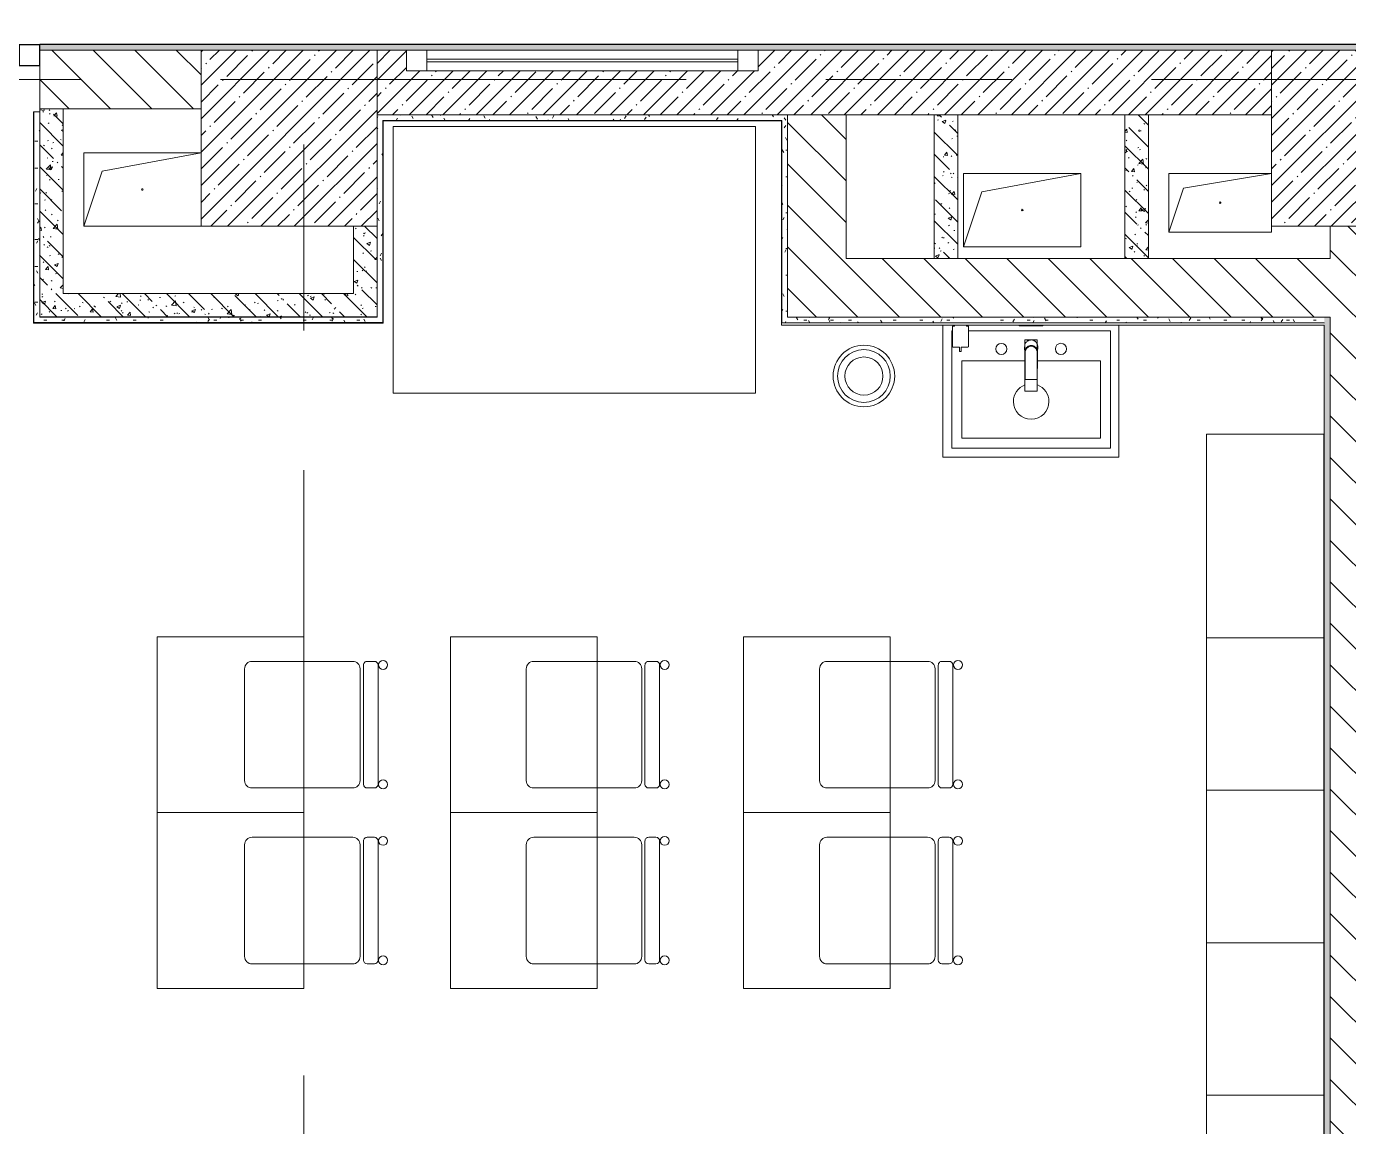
# Model space of a CAD drawing. Header units: millimetres. Extents: x -4185 to 186529, y -8553 to 29097.
# Drawn here: x 24965 to 29472, y 4229 to 7981 of the extents above; entities that cross this region are included whole.
import ezdxf

# ---------------------------------------------------------------- set-up
doc = ezdxf.new("R2010")
doc.units = ezdxf.units.MM
doc.linetypes.add('Осевая', pattern=[3175, 635, -476.25, 1587.5, -476.25])
for name, color, linetype, lineweight in [('0-1', 7, 'Continuous', 9), ('A-GENM', 7, 'Continuous', 9), ('A-GLAZ', 7, 'Continuous', 9), ('A-GLAZ-1', 7, 'Continuous', 13), ('A-GLAZ-CWMG', 7, 'Continuous', 9), ('A-GLAZ-CWMG-1', 7, 'Continuous', 25), ('A-WALL', 7, 'Continuous', 9), ('I-WALL', 7, 'Continuous', 9), ('P-SANR-FIXT', 7, 'Continuous', 9), ('S-COLS', 7, 'Continuous', 9), ('Оси-2', 7, 'Осевая', 9)]:
    doc.layers.add(name, color=color, linetype=linetype, lineweight=lineweight)
for name, color, linetype, lineweight, true_color in [('A-WALL-1', 7, 'Continuous', 9, 0x3c3c3c), ('A-WALL-FNSH-1', 7, 'Continuous', 9, 0x3c3c3c), ('I-FURN-1', 7, 'Continuous', 9, 0xf0f0f0)]:
    doc.layers.add(name, color=color, linetype=linetype, lineweight=lineweight, true_color=true_color)
pattern_1 = [(135, (0, 0), (-70.71068, -70.71068), [])]
pattern_2 = [(135, (0, 0), (-75.43415, -75.43415), [106.68, -17.78, 3.556, -17.78]), (135, (0, 75.39), (-75.43415, -75.43415), []), (50, (0, 0), (127.5292, -11.15758), [13.335, -146.685]), (355, (0, 0), (-24.66966, 133.74), [10.668, -117.348]), (100.451, (10.63, -0.93), (102.85973, 122.5818), [11.333, -124.663]), (46.184, (0, 35.56), (189.75516, -29.4304), [20.002, -220.027]), (96.636, (15.81, 33.1), (166.1822, 173.1996), [17, -186.995]), (351.184, (0, 35.56), (166.1839, 173.1976), [16.002, -176.022]), (21, (17.78, 26.67), (106.13027, -71.58603), [13.335, -146.685]), (326, (17.78, 26.67), (43.2619, 128.93175), [10.668, -117.348]), (71.451, (26.62, 20.7), (149.392, 57.34505), [11.333, -124.663]), (37.5, (0, 0), (2.16223, 59.18836), [3.353, -112.573, 3.353, -115.773, -117.792]), (37.5, (0, 0), (2.16223, 59.18836), [-235.052, 3.353, -114.44]), (7.5, (0, 0), (46.77386, 70.12615), [3.353, -64.567, 3.353, -109.906, -44.894]), (7.5, (0, 0), (46.77386, 70.12615), [-181.178, 3.353, -41.542]), (327.5, (-39.65, 0), (94.91367, -4.01009), [3.353, -41.097, 3.353, -135.331, -184.023]), (327.5, (-39.65, 0), (94.91367, -4.01009), [-183.134, 3.353, -180.67]), (317.5, (-57.43, 0), (103.69057, 17.79882), [3.353, -54.432, 3.353, -88.748, -130.683]), (317.5, (-57.43, 0), (103.69057, 17.79882), [-149.885, 3.353, -127.33])]
pattern_3 = [(0, (0, 0), (121.92, 30.48), [10.058, -81.382, 10.058, -81.382, -487.68]), (0, (0, 0), (121.92, 30.48), [-182.88, 10.058, -172.822, 10.058, -81.382, -213.36]), (0, (0, 0), (121.92, 30.48), [-457.2, 10.058, -50.902, 10.058, -142.342]), (120, (45.72, 15.24), (-87.356454, 90.345817), [10.058, -81.382, 10.058, -81.382, -487.68]), (120, (45.72, 15.24), (-87.356454, 90.345817), [-182.88, 10.058, -172.822, 10.058, -81.382, -213.36]), (120, (45.72, 15.24), (-87.356454, 90.345817), [-457.2, 10.058, -50.902, 10.058, -142.342]), (240, (60.96, 76.2), (-34.563546, -120.825817), [10.058, -81.382, 10.058, -81.382, -487.68]), (240, (60.96, 76.2), (-34.563546, -120.825817), [-182.88, 10.058, -172.822, 10.058, -81.382, -213.36]), (240, (60.96, 76.2), (-34.563546, -120.825817), [-457.2, 10.058, -50.902, 10.058, -142.342])]

# ---------------------------------------------------------------- blocks, each defined once
blk = doc.blocks.new('BSC_Колонна _Прямоугольная - 600х600-23286269-План размещения напольных электротехнических лючков и розеток 1 этажа в осях 1-12')
at = {"layer": 'S-COLS'}
h = blk.add_hatch(dxfattribs=at)
h.set_pattern_fill('FP_2', color=256, style=0, pattern_type=2)
h.set_pattern_definition([(45, (-29509.74, -7600), (-57.02463, 57.02463), []), (45, (-29452.72, -7600), (-57.02463, 57.02463), [100.806, -20.161, 3.353, -16.808])])
h.paths.add_polyline_path([(100, -300), (300, -300), (300, 300), (-300, 300), (-300, -300), (-23.5, -300)])
for p, q in [((300, 300), (-300, 300)), ((-300, 300), (-300, -300)), ((300, -300), (300, 300)), ((-300, -300), (300, -300))]:
    blk.add_line(p, q, dxfattribs=at)
blk = doc.blocks.new('BSC_Колонна _Прямоугольная - 600х600-V5-План размещения напольных электротехнических лючков и розеток 1 этажа в осях 1-12')
at = {"layer": 'S-COLS'}
h = blk.add_hatch(dxfattribs=at)
h.set_pattern_fill('FP_10', color=256, style=0, pattern_type=2)
h.set_pattern_definition([(45, (-25860, -7600), (-57.02463, 57.02463), []), (45, (-25802.975, -7600), (-57.02463, 57.02463), [100.806, -20.161, 3.353, -16.808])])
h.paths.add_polyline_path([(300, -300), (300, 300), (-300, 300), (-300, -300)])
for p, q in [((300, 300), (-300, 300)), ((-300, 300), (-300, -300)), ((300, -300), (300, 300)), ((-300, -300), (300, -300))]:
    blk.add_line(p, q, dxfattribs=at)
blk = doc.blocks.new('GM_Отверстие прямоугольное _в плите_ - Отверстие-21981599-План размещения напольных электротехнических лючков и розеток 1 этажа в осях 1-12')
at = {"layer": 'A-GENM'}
for p, q in [((-175, -100), (-175, 100)), ((-175, 100), (175, 100)), ((175, 100), (-175, 100)), ((-175, 100), (-175, -100)), ((-125, 50), (175, 100)), ((-175, -100), (-125, 50)), ((175, -80), (175, -100)), ((175, -100), (175, -80)), ((175, -100), (-175, -100)), ((-175, -100), (175, -100))]:
    blk.add_line(p, q, dxfattribs=at)
for start, end in [(360, 180), (180, 360)]:
    blk.add_arc((0, 0), 2.5, start, end, dxfattribs=at)
blk = doc.blocks.new('GM_Отверстие прямоугольное _в плите_ - Отверстие-V77-План размещения напольных электротехнических лючков и розеток 1 этажа в осях 1-12')
at = {"layer": 'A-GENM'}
for p, q in [((-200, -125), (-200, 125)), ((-200, 125), (200, 125)), ((200, 125), (-200, 125)), ((-200, 125), (-200, -125)), ((-137.5, 62.5), (200, 125)), ((200, 125), (200, -125)), ((200, -125), (200, 125)), ((-200, -125), (-137.5, 62.5)), ((200, -125), (-200, -125)), ((-200, -125), (200, -125))]:
    blk.add_line(p, q, dxfattribs=at)
for start, end in [(360, 180), (180, 360)]:
    blk.add_arc((0, 0), 2.5, start, end, dxfattribs=at)
blk = doc.blocks.new('GM_Отверстие прямоугольное _в плите_ - Отверстие-V79-План размещения напольных электротехнических лючков и розеток 1 этажа в осях 1-12')
at = {"layer": 'A-GENM'}
for p, q in [((-200, -125), (-200, 125)), ((-200, 125), (200, 125)), ((200, 125), (-200, 125)), ((-200, 125), (-200, -125)), ((-137.5, 62.5), (200, 125)), ((-200, -125), (-137.5, 62.5)), ((200, -125), (-200, -125)), ((-200, -125), (200, -125))]:
    blk.add_line(p, q, dxfattribs=at)
for start, end in [(360, 180), (180, 360)]:
    blk.add_arc((0, 0), 2.5, start, end, dxfattribs=at)
blk = doc.blocks.new('Прямоугольный импост - 50 x 70 мм-31700031-План размещения напольных электротехнических лючков и розеток 1 этажа в осях 1-12')
at = {"layer": 'A-GLAZ-CWMG-1'}
for p, q in [((-70, 35), (0, 35)), ((-70, -35), (-70, 35)), ((0, 35), (0, -35)), ((0, -35), (-70, -35))]:
    blk.add_line(p, q, dxfattribs=at)
blk = doc.blocks.new('Стол базовый прямоугольный - 1_7а-25476368-План размещения напольных электротехнических лючков и розеток 1 этажа в осях 1-12')
at = {"layer": 'I-FURN-1'}
for p, q in [((250, 300), (-250, 300)), ((-250, 300), (-250, -300)), ((250, -300), (250, 300)), ((-250, -300), (250, -300))]:
    blk.add_line(p, q, dxfattribs=at)
blk = doc.blocks.new('Стул Breuer - 1_9а-V98-План размещения напольных электротехнических лючков и розеток 1 этажа в осях 1-12')
at = {"layer": 'I-FURN-1'}
for p, q in [((190.5, 241.3), (-190.5, 241.3)), ((-215.9, 215.9), (-215.9, 40)), ((215.9, 40), (215.9, 215.9)), ((-215.9, 40), (-215.9, -127)), ((215.9, -127), (215.9, 40)), ((-215.9, -176.2), (-215.9, -200.8)), ((203.2, -163.5), (-203.2, -163.5)), ((-190.5, -152.4), (190.5, -152.4)), ((215.9, -200.8), (215.9, -176.2)), ((-203.2, -213.5), (203.2, -213.5))]:
    blk.add_line(p, q, dxfattribs=at)
for centre, radius, start, end in [((-190.5, 215.9), 25.4, 90, 180), ((190.5, 215.9), 25.4, 0, 90), ((-190.5, -127), 25.4, 180, 270), ((190.5, -127), 25.4, 270, 360), ((-203.2, -176.2), 12.7, 90, 180), ((203.2, -176.2), 12.7, 360, 90), ((-203.5, -230.6), 15.1, 360, 180), ((-203.2, -200.8), 12.7, 180, 270), ((203.7, -230.6), 15.1, 360, 180), ((203.2, -200.8), 12.7, 270, 360), ((-203.5, -230.6), 15.1, 180, 360), ((203.7, -230.6), 15.1, 180, 360)]:
    blk.add_arc(centre, radius, start, end, dxfattribs=at)
blk = doc.blocks.new('Стул Breuer - 1_9а-25403171-План размещения напольных электротехнических лючков и розеток 1 этажа в осях 1-12')
at = {"layer": 'I-FURN-1'}
for p, q in [((190.5, 241.3), (-190.5, 241.3)), ((-215.9, 215.9), (-215.9, 0)), ((215.9, 0), (215.9, 215.9)), ((-215.9, 0), (-215.9, -127)), ((215.9, -127), (215.9, 0)), ((-215.9, -176.2), (-215.9, -200.8)), ((203.2, -163.5), (-203.2, -163.5)), ((-190.5, -152.4), (190.5, -152.4)), ((215.9, -200.8), (215.9, -176.2)), ((-203.2, -213.5), (203.2, -213.5))]:
    blk.add_line(p, q, dxfattribs=at)
for centre, radius, start, end in [((-190.5, 215.9), 25.4, 90, 180), ((190.5, 215.9), 25.4, 0, 90), ((-190.5, -127), 25.4, 180, 270), ((190.5, -127), 25.4, 270, 360), ((-203.2, -176.2), 12.7, 90, 180), ((203.2, -176.2), 12.7, 360, 90), ((-203.5, -230.6), 15.1, 360, 180), ((-203.2, -200.8), 12.7, 180, 270), ((203.7, -230.6), 15.1, 360, 180), ((203.2, -200.8), 12.7, 270, 360), ((-203.5, -230.6), 15.1, 180, 360), ((203.7, -230.6), 15.1, 180, 360)]:
    blk.add_arc(centre, radius, start, end, dxfattribs=at)
blk = doc.blocks.new('Стол базовый прямоугольный - 1_290-25520344-План размещения напольных электротехнических лючков и розеток 1 этажа в осях 1-12')
at = {"layer": 'I-FURN-1'}
for p, q in [((617.5, 455), (-617.5, 455)), ((-617.5, 455), (-617.5, -455)), ((617.5, -455), (617.5, 455)), ((-617.5, -455), (617.5, -455))]:
    blk.add_line(p, q, dxfattribs=at)
blk = doc.blocks.new('Мойка кухонная - Раковина Roca Victoria-N Unik 600х460 мм-V122-План размещения напольных электротехнических лючков и розеток 1 этажа в осях 1-12')
at = {"layer": 'P-SANR-FIXT'}
for p, q in [((-268.5, 0), (-270, 0)), ((-270, 0), (-270, -400)), ((270, 0), (-213.5, 0)), ((270, -400), (270, 0)), ((-21, -102.3), (-236.6, -102.3)), ((-236.6, -102.3), (-236.6, -366.4)), ((236.1, -102.3), (21, -102.3)), ((236.1, -366.4), (236.1, -102.3)), ((-270, -400), (270, -400)), ((-236.6, -366.4), (236.1, -366.4))]:
    blk.add_line(p, q, dxfattribs=at)
for centre, radius, start, end in [((-101.6, -61.9), 19, 90, 180), ((-101.6, -61.9), 19, 360, 90), ((101.6, -61.9), 19.1, 360, 180), ((-101.6, -61.9), 19, 180, 270), ((-101.6, -61.9), 19.1, 270, 360), ((101.6, -61.9), 19.1, 180, 360), ((0, -241.3), 60.5, 110.4701, 180), ((0, -241.3), 60.5, 360, 69.5199), ((0, -241.3), 60.5, 180, 360)]:
    blk.add_arc(centre, radius, start, end, dxfattribs=at)
blk = doc.blocks.new('мусорная корзина - Round_ Metal-V126-План размещения напольных электротехнических лючков и розеток 1 этажа в осях 1-12')
at = {"layer": 'P-SANR-FIXT'}
for radius, start, end in [(105, 0, 180), (90, 360, 180), (65, 0, 180), (105, 180, 360), (90, 180, 360), (65, 180, 360)]:
    blk.add_arc((0, 0), radius, start, end, dxfattribs=at)
blk = doc.blocks.new('сифон - Для раковины-V130-План размещения напольных электротехнических лючков и розеток 1 этажа в осях 1-12')
at = {"layer": 'P-SANR-FIXT'}
for p, q in [((233, 40), (231.1, 40)), ((231.1, 20), (231.1, 40)), ((231.1, 10.4), (231.1, 20)), ((231.1, 0), (231.1, 10.4)), ((231.1, -40), (231.1, 0)), ((231.1, -40), (233, -40))]:
    blk.add_line(p, q, dxfattribs=at)
blk = doc.blocks.new('смеситель для раковины - Default-V131-План размещения напольных электротехнических лючков и розеток 1 этажа в осях 1-12')
at = {"layer": '0-1'}
for p, q in [((-20.7, -16.7), (-20.7, -17.2)), ((-20.3, -15.8), (-20.3, -19.4)), ((20.3, -19.4), (20.3, -15.8)), ((20.8, -17.2), (20.8, -16.7)), ((22.8, -2.9), (21.7, -15.4)), ((-20.3, -111.8), (20.3, -111.8)), ((-21, -151.6), (21, -151.6))]:
    blk.add_line(p, q, dxfattribs=at)
at = {"layer": '0-1', "flags": 128}
for points in [[(-21.7, -15.4), (-22.3, -8.3), (-22.8, -2.9)], [(-21, -89.3), (-21, -88.6), (-21, -88.2), (-21, -88), (-21, -88)], [(21, -88.3), (21, -88.3), (21, -88.5), (21, -88.9), (21, -89.1)]]:
    blk.add_lwpolyline(points, dxfattribs=at)
at = {"layer": 'P-SANR-FIXT'}
for p, q in [((-21, -151.6), (-21, 23)), ((-21, 23), (21, 23)), ((21, 23), (21, -151.6)), ((-20.3, -109.7), (-20.3, -111.8)), ((-20.3, -111.8), (-20.3, -111.8)), ((20.3, -111.8), (20.3, -109.7)), ((20.3, -111.8), (20.3, -111.8)), ((21, -151.6), (-21, -151.6))]:
    blk.add_line(p, q, dxfattribs=at)
at = {"layer": 'P-SANR-FIXT', "flags": 128}
for points in [[(21.1, -17.1), (21.5, -12.3), (22, -7.6), (22.4, -2.9), (22.9, 1.8)], [(22.9, 1.8), (22.4, -2.9), (22, -7.6), (21.5, -12.3), (21.1, -17.1)], [(-21, -37.9), (-21, -91), (-21, -144)], [(-20.3, -18.4), (-20.3, -17.1), (-20.3, -15.8)], [(-20.3, -109.7), (-20.3, -60.2), (-20.3, -19.4)], [(20.3, -15.8), (20.3, -17.1), (20.3, -18.4)], [(20.3, -19.4), (20.3, -60.2), (20.3, -109.7)], [(21, -17.1), (21, -16.6), (21, -16.1), (21, -15.6), (21, -15.1)], [(21, -37.9), (21, -32.7), (21, -27.5), (21, -22.3), (21, -17.1)], [(21, -144), (21, -91), (21, -37.9)]]:
    blk.add_lwpolyline(points, dxfattribs=at)
at = {"layer": 'P-SANR-FIXT'}
for centre, major_axis, ratio, start_param, end_param in [((0, -17.2), (20.8, 0), 0.98634, 1.013087, 2.128653), ((-9809.3, -72.1), (9788.3, 0.5), 0.986286, 0.003489, 0.005645), ((0, -17.2), (-20.8, 0), 0.98634, 6.029227, 6.283185), ((0, -17.2), (20.8, 0), 0.98634, 3.141593, 3.222501), ((0, -17.2), (20.8, 0), 0.98634, 2.513274, 2.57608), ((0, -17.2), (20.8, 0), 0.98634, 0.56555, 0.628319), ((0, -17.2), (20.8, 0), 0.98634, 0, 0.254049), ((0, -17.2), (20.8, 0), 0.98634, 6.202274, 6.283185)]:
    blk.add_ellipse(centre, major_axis=major_axis, ratio=ratio, start_param=start_param, end_param=end_param, dxfattribs=at)
for points, knots in [([(-21.7, 7.4), (-21.2, 8.6), (-20.2, 11.1), (-18, 14.3), (-15.3, 17.2), (-12.2, 19.6), (-8.7, 21.4), (-5.4, 22.4), (-2.5, 22.9), (0.8, 23.1), (4.8, 22.7), (8.8, 21.3), (11.6, 19.8), (13.7, 18.4), (15.6, 16.8), (17.8, 14.5), (21.2, 9.7), (22.5, 5.1), (22.9, 1.8)], [0.1111111, 0.1111111, 0.1111111, 0.1111111, 0.1666667, 0.2222222, 0.2777778, 0.3333333, 0.3888889, 0.4444444, 0.4791667, 0.5138889, 0.5833333, 0.6527778, 0.6875, 0.7222222, 0.7569444, 0.7916667, 0.8611111, 1, 1, 1, 1]), ([(-21, -15), (-20.9, -13.9), (-20.5, -11.7), (-19.3, -8.4), (-17.6, -5.5), (-14.7, -1.9), (-10.1, 1.7), (-4.5, 3.5), (0, 3.8), (3.4, 3.6), (6.8, 2.8), (11.1, 0.9), (14.8, -1.9), (17.6, -5.5), (19.3, -8.5), (20.5, -11.7), (20.9, -14), (21, -15.1)], [0, 0, 0, 0, 0.055556, 0.111111, 0.166667, 0.222222, 0.333333, 0.444444, 0.5, 0.555556, 0.611111, 0.666667, 0.777778, 0.833333, 0.888889, 0.944444, 1, 1, 1, 1]), ([(-20.3, -15.8), (-20.3, -13.7), (-19.8, -10.7), (-17.9, -6.9), (-16.3, -4.7), (-14.8, -3.1), (-13, -1.5), (-11.1, -0.2), (-9, 0.8), (-7.3, 1.5), (-5.5, 2), (-3.5, 2.4), (-1.4, 2.7), (1, 2.7), (3.3, 2.5), (5.5, 2), (7.7, 1.3), (9.8, 0.4), (11.7, -0.6), (13.5, -1.9), (15.1, -3.4), (16.9, -5.4), (19.5, -9.5), (20.3, -13.2), (20.3, -15.8)], [0, 0, 0, 0, 0.111111, 0.166667, 0.222222, 0.25, 0.277778, 0.333333, 0.361111, 0.388889, 0.416667, 0.444444, 0.479167, 0.513889, 0.548611, 0.583333, 0.618056, 0.652778, 0.6875, 0.722222, 0.756944, 0.791667, 0.861111, 1, 1, 1, 1]), ([(-20.3, -19.4), (-20.3, -18.2), (-20.2, -15.9), (-19.3, -12.3), (-18, -9.6), (-16.8, -7.5), (-15.7, -6.1), (-14.5, -4.7), (-12.8, -3), (-9.4, -0.5), (-3.7, 1.7), (2.4, 1.7), (7.1, 0.4), (10.9, -1.5), (13.6, -3.7), (15.4, -5.7), (16.5, -7.1), (17.8, -9), (18.9, -11.5), (20, -15), (20.3, -17.7), (20.3, -19.4)], [0, 0, 0, 0, 0.055556, 0.111111, 0.166667, 0.194444, 0.222222, 0.25, 0.277778, 0.333333, 0.444444, 0.555556, 0.611111, 0.666667, 0.75, 0.770833, 0.791667, 0.833333, 0.875, 0.916667, 1, 1, 1, 1]), ([(-22.9, -0.3), (-22.8, -1.4), (-22.6, -3), (-22.4, -5.3), (-22.1, -7.6), (-21.9, -9.3), (-21.6, -11.8), (-21.5, -13.7), (-21.3, -15.4), (-21.2, -16.5), (-21.1, -17.1)], [0, 0, 0, 0, 0.2, 0.3, 0.4, 0.6, 0.7, 0.8, 0.9, 1, 1, 1, 1]), ([(-21.8, -13.9), (-21.9, -12.9), (-22, -10.9), (-22.2, -8.4), (-22.3, -6.9), (-22.4, -5.5), (-22.5, -4.4), (-22.6, -3.8), (-22.6, -3.6)], [0, 0, 0, 0, 0.125, 0.25, 0.375, 0.5, 0.625, 0.6821513, 0.6821513, 0.6821513, 0.6821513]), ([(-21, -88.1), (-21, -84.5), (-21, -78.9), (-21.1, -72.5), (-21.1, -68.8), (-21.1, -66.1), (-21.1, -63.2), (-21.1, -59.3), (-21.1, -54.3), (-21.2, -48.8), (-21.2, -44.2), (-21.2, -41), (-21.3, -38.7), (-21.3, -37), (-21.3, -35.6), (-21.3, -34.5), (-21.3, -33.4), (-21.4, -31.8), (-21.4, -30), (-21.4, -27.9), (-21.5, -25.2), (-21.5, -22.1), (-21.6, -18.9), (-21.7, -16.1), (-21.8, -14.6), (-21.8, -13.9)], [0, 0, 0, 0, 0.083333, 0.125, 0.145833, 0.166667, 0.1875, 0.208333, 0.25, 0.291667, 0.333333, 0.375, 0.416667, 0.458333, 0.479167, 0.5, 0.520833, 0.541667, 0.583333, 0.625, 0.666667, 0.75, 0.833333, 0.916667, 1, 1, 1, 1]), ([(21.8, -13.9), (21.8, -14.6), (21.7, -16.1), (21.6, -18.9), (21.5, -22.1), (21.5, -25.2), (21.4, -27.9), (21.4, -30), (21.4, -31.8), (21.3, -33.4), (21.3, -34.5), (21.3, -35.6), (21.3, -37), (21.3, -38.7), (21.3, -41), (21.2, -44.2), (21.2, -48.8), (21.2, -54.3), (21.1, -59.3), (21.1, -63.2), (21.1, -66.1), (21.1, -68.8), (21.1, -72.5), (21, -78.9), (21, -84.5), (21, -88.1)], [0, 0, 0, 0, 0.083333, 0.166667, 0.25, 0.333333, 0.375, 0.416667, 0.458333, 0.479167, 0.5, 0.520833, 0.541667, 0.583333, 0.625, 0.666667, 0.708333, 0.75, 0.791667, 0.8125, 0.833333, 0.854167, 0.875, 0.916667, 1, 1, 1, 1]), ([(22.9, -0.3), (22.9, -0.4), (22.9, -0.8), (22.8, -1.5), (22.7, -2.4), (22.6, -3.4), (22.5, -4.5), (22.4, -5.5), (22.2, -6.9), (22, -8.7), (21.8, -10.8), (21.6, -12.5), (21.4, -13.9), (21.3, -15), (21.2, -16), (21.1, -16.7), (21.1, -17.1)], [0, 0, 0, 0, 0.03125, 0.0625, 0.125, 0.1875, 0.25, 0.3125, 0.375, 0.5, 0.625, 0.75, 0.8125, 0.875, 0.9375, 1, 1, 1, 1]), ([(21.8, -13.9), (21.8, -15.1), (21.7, -16.7), (21.3, -18.3), (21.2, -18.8)], [0, 0, 0, 0, 0.1111111, 0.1645347, 0.1645347, 0.1645347, 0.1645347]), ([(22.9, -0.3), (22.9, -0.8), (22.8, -2), (22.6, -3.7), (22.4, -5.2), (22.3, -6.4), (22.2, -7.3), (22.2, -8.4), (22, -10), (21.9, -11.9), (21.8, -13.3), (21.8, -13.9)], [0, 0, 0, 0, 0.166667, 0.333333, 0.5, 0.583333, 0.666667, 0.75, 0.833333, 0.916667, 1, 1, 1, 1]), ([(-21, -144), (-21, -144.4), (-21, -145.2), (-21, -146.9), (-21, -148.7), (-21, -150.5), (-21, -151.5), (-21, -151.7), (-21, -151.6)], [0, 0, 0, 0, 0.0555556, 0.1111111, 0.2222222, 0.3333333, 0.4444444, 0.5555556, 0.5555556, 0.5555556, 0.5555556]), ([(21, -151.6), (21, -151.7), (21, -151.5), (21, -150.5), (21, -148.7), (21, -146.9), (21, -145.2), (21, -144.4), (21, -144)], [0.4444444, 0.4444444, 0.4444444, 0.4444444, 0.5555556, 0.6666667, 0.7777778, 0.8888889, 0.9444444, 1, 1, 1, 1])]:
    blk.add_open_spline(points, degree=3, knots=knots, dxfattribs=at)
for points in [[(22.9, 0.8), (22.9, 0.4), (22.9, 0.1), (22.9, -0.3)], [(-22.5, -5.4), (-22.8, -3.7), (-23, -2), (-22.9, -0.3)], [(-21.2, -18.8), (-21.6, -17.2), (-21.8, -15.6), (-21.8, -13.9)], [(-21, -15), (-21, -15.3), (-21.1, -16), (-21.1, -16.7), (-21.1, -17.1)], [(21, -15.1), (21, -15.4), (21.1, -16.1), (21.1, -16.7), (21.1, -17.1)], [(21.1, -17.1), (21.1, -18.8), (21.1, -22.3), (21.1, -27.5), (21, -32.7), (21, -36.1), (21, -37.9)], [(21.1, -17.1), (21.2, -15.7), (21.5, -12.9), (22, -8.7), (22.5, -4.5), (22.8, -1.7), (22.9, -0.3)], [(22.9, -0.3), (23, -2.6), (22.7, -4.8), (22.1, -7)]]:
    blk.add_open_spline(points, degree=3, dxfattribs=at)
blk = doc.blocks.new('TOY_Диспансер мыло - Дозатор Elegance new 11654 019001 хром-V132-План размещения напольных электротехнических лючков и розеток 1 этажа в осях 1-12')
at = {"layer": 'A-GENM'}
for p, q in [((127.9, 96.6), (122.2, 96.6)), ((122.2, 96.6), (122.2, 81.7)), ((127.9, 81.7), (127.9, 96.6)), ((97.5, 79.7), (97.5, 12)), ((122.2, 81.7), (99.5, 81.7)), ((150.5, 81.7), (127.9, 81.7)), ((152.5, 12), (152.5, 79.7)), ((99.5, 10), (105, 10)), ((105, 10), (105, 7.5)), ((145, 7.5), (145, 10)), ((145, 10), (150.5, 10))]:
    blk.add_line(p, q, dxfattribs=at)
for centre, start, end in [((99.5, 79.7), 90, 180), ((150.5, 79.7), 360, 90), ((99.5, 12), 180, 270), ((150.5, 12), 270, 360)]:
    blk.add_arc(centre, 2, start, end, dxfattribs=at)
blk = doc.blocks.new('шкаф 1_112 - шкаф 1_112-31117176-План размещения напольных электротехнических лючков и розеток 1 этажа в осях 1-12')
at = {"layer": 'I-FURN-1'}
for p, q in [((-400, 6070), (-400, 1188.6)), ((0, 6070), (-400, 6070)), ((0, 6070), (-400, 6070)), ((-400, 6070), (-400, 5375)), ((-400, 5375), (-400, 6070)), ((-400, 6070), (0, 6070)), ((0, 0), (0, 6070)), ((0, 5375), (0, 6070)), ((0, 6070), (0, 5375)), ((-400, 5375), (0, 5375)), ((0, 5375), (-400, 5375)), ((-400, 5375), (-400, 4855)), ((-400, 4855), (-400, 5375)), ((-400, 5375), (0, 5375)), ((-400, 5375), (0, 5375)), ((0, 5375), (-400, 5375)), ((0, 4855), (0, 5375)), ((0, 5375), (0, 4855)), ((-400, 4855), (0, 4855)), ((-400, 4855), (0, 4855)), ((0, 4855), (-400, 4855)), ((0, 4855), (-400, 4855)), ((-400, 4855), (-400, 4335)), ((-400, 4335), (-400, 4855)), ((-400, 4855), (0, 4855)), ((0, 4335), (0, 4855)), ((0, 4855), (0, 4335)), ((-400, 4335), (0, 4335)), ((0, 4335), (-400, 4335)), ((-400, 4335), (-400, 3815)), ((-400, 3815), (-400, 4335)), ((-400, 4335), (0, 4335)), ((-400, 4335), (0, 4335)), ((0, 4335), (-400, 4335)), ((0, 3815), (0, 4335)), ((0, 4335), (0, 3815)), ((-400, 3815), (0, 3815)), ((-400, 3815), (0, 3815)), ((0, 3815), (-400, 3815)), ((0, 3815), (-400, 3815)), ((-400, 3815), (-400, 3295)), ((-400, 3295), (-400, 3815)), ((-400, 3815), (0, 3815)), ((0, 3295), (0, 3815)), ((0, 3815), (0, 3295))]:
    blk.add_line(p, q, dxfattribs=at)
blk = doc.blocks.new('120_Окно_СКБ_1Ст - 120_Окно_СКБ_1Ст 400х1200 EI30-24228621-План размещения напольных электротехнических лючков и розеток 1 этажа в осях 1-12')
at = {"layer": 'A-GLAZ'}
for p, q in [((600, 110), (-600, 110)), ((530, 80), (-530, 80)), ((530, 70), (-530, 70)), ((-600, 40), (600, 40))]:
    blk.add_line(p, q, dxfattribs=at)
at = {"layer": 'A-GLAZ-1'}
for p, q in [((-600, 40), (-600, 110)), ((-600, 110), (-530, 110)), ((-530, 110), (-530, 40)), ((530, 40), (530, 110)), ((530, 110), (600, 110)), ((600, 110), (600, 40)), ((-530, 40), (-600, 40)), ((600, 40), (530, 40))]:
    blk.add_line(p, q, dxfattribs=at)

msp = doc.modelspace()

# ---------------------------------------------------------------- hatches: boundary and pattern name
at = {"layer": 'I-WALL'}
h = msp.add_hatch(dxfattribs=at)
h.set_pattern_fill('FP_84', color=256, style=0, pattern_type=2)
h.set_pattern_definition(pattern_3)
h.paths.add_polyline_path([(33011.3, 7900), (38287.7, 7900), (38287.7, 7920), (32710, 7920), (32710, 7900), (33010, 7900)])
h.paths.add_polyline_path([(29609.7, 7900), (30210, 7900), (30210, 7920), (25010, 7920), (25010, 7900), (29409.7, 7900)])
h.paths.add_polyline_path([(22510, 7900), (22510, 7920), (20220, 7920), (20220, 7900), (22451.1, 7900)])
h = msp.add_hatch(dxfattribs=at)
h.set_pattern_fill('FP_18', color=256, style=0, pattern_type=2)
h.set_pattern_definition(pattern_1)
h.paths.add_polyline_path([(25090, 7700), (25560, 7700), (25560, 7900), (25010, 7900), (25010, 7700)])
h = msp.add_hatch(dxfattribs=at)
h.set_pattern_fill('FP_1', color=256, style=0, pattern_type=2)
h.set_pattern_definition([(45, (0, 0), (-57.02463, 57.02463), []), (45, (57.025, 0), (-57.02463, 57.02463), [100.806, -20.161, 3.353, -16.808])])
h.paths.add_polyline_path([(27450, 7680), (29209.7, 7680), (29209.7, 7900), (27460, 7900), (27460, 7830), (26260, 7830), (26260, 7900), (26160, 7900), (26160, 7680), (26486, 7680)])
h = msp.add_hatch(dxfattribs=at)
h.set_pattern_fill('FP_84', color=256, style=0, pattern_type=2)
h.set_pattern_definition(pattern_3)
h.paths.add_polyline_path([(25010, 6991), (25010, 7690), (24990, 7690), (24990, 6991)])
h = msp.add_hatch(dxfattribs=at)
h.set_pattern_fill('FP_41', color=256, style=0, pattern_type=2)
h.set_pattern_definition(pattern_2)
h.paths.add_polyline_path([(25010, 7070), (25090, 7070), (25090, 7700), (25010, 7700), (25010, 7076.5)])
h = msp.add_hatch(dxfattribs=at)
h.set_pattern_fill('FP_84', color=256, style=0, pattern_type=2)
h.set_pattern_definition(pattern_3)
h.paths.add_polyline_path([(27540, 7660), (27540, 7680), (26160, 7680), (26160, 7660), (27450, 7660)])
h = msp.add_hatch(dxfattribs=at)
h.set_pattern_fill('FP_84', color=256, style=0, pattern_type=2)
h.set_pattern_definition(pattern_3)
h.paths.add_polyline_path([(27560, 6990), (27560, 7680), (27540, 7680), (27540, 6990)])
h = msp.add_hatch(dxfattribs=at)
h.set_pattern_fill('FP_18', color=256, style=0, pattern_type=2)
h.set_pattern_definition(pattern_1)
h.paths.add_polyline_path([(27760, 7190), (27760, 7680), (27560, 7680), (27560, 7190)])
h = msp.add_hatch(dxfattribs=at)
h.set_pattern_fill('FP_41', color=256, style=0, pattern_type=2)
h.set_pattern_definition(pattern_2)
h.paths.add_polyline_path([(28140, 7190), (28140, 7680), (28060, 7680), (28060, 7190)])
h = msp.add_hatch(dxfattribs=at)
h.set_pattern_fill('FP_41', color=256, style=0, pattern_type=2)
h.set_pattern_definition(pattern_2)
h.paths.add_polyline_path([(28790, 7190), (28790, 7680), (28710, 7680), (28710, 7190)])
h = msp.add_hatch(dxfattribs=at)
h.set_pattern_fill('FP_84', color=256, style=0, pattern_type=2)
h.set_pattern_definition(pattern_3)
h.paths.add_polyline_path([(26179, 6971), (26180, 6971), (26180, 7660), (26160, 7659), (26160, 6971)])
h = msp.add_hatch(dxfattribs=at)
h.set_pattern_fill('FP_41', color=256, style=0, pattern_type=2)
h.set_pattern_definition(pattern_2)
h.paths.add_polyline_path([(26160, 6990), (26160, 7300), (26080, 7300), (26080, 6991), (26159, 6991)])
h = msp.add_hatch(dxfattribs=at)
h.set_pattern_fill('FP_18', color=256, style=0, pattern_type=2)
h.set_pattern_definition(pattern_1)
h.paths.add_polyline_path([(29599.2, 500), (29609.7, 500), (29609.7, 7300), (29409.7, 7300), (29409.7, 500)])
h = msp.add_hatch(dxfattribs=at)
h.set_pattern_fill('FP_18', color=256, style=0, pattern_type=2)
h.set_pattern_definition(pattern_1)
h.paths.add_polyline_path([(29176, 6990), (29409.7, 6990), (29409.7, 7190), (27560, 7190), (27560, 6990), (28503.5, 6990)])
h = msp.add_hatch(dxfattribs=at)
h.set_pattern_fill('FP_41', color=256, style=0, pattern_type=2)
h.set_pattern_definition(pattern_2)
h.paths.add_polyline_path([(25910, 6990), (26080, 6990), (26080, 7070), (25010, 7070), (25010, 6990), (25560, 6990)])
h = msp.add_hatch(dxfattribs=at)
h.set_pattern_fill('FP_84', color=256, style=0, pattern_type=2)
h.set_pattern_definition(pattern_3)
h.paths.add_polyline_path([(25560, 6971), (26160, 6971), (26159, 6991), (24990, 6990), (24990, 6971), (25410, 6971)])
h = msp.add_hatch(dxfattribs=at)
h.set_pattern_fill('FP_84', color=256, style=0, pattern_type=2)
h.set_pattern_definition(pattern_3)
h.paths.add_polyline_path([(29388.7, 6970), (29389.7, 6970), (29388.7, 6990), (27540, 6990), (27540, 6970), (29337.6, 6970)])
h = msp.add_hatch(dxfattribs=at)
h.set_pattern_fill('FP_84', color=256, style=0, pattern_type=2)
h.set_pattern_definition(pattern_3)
h.paths.add_polyline_path([(29389.7, 520), (29409.7, 520), (29409.7, 6990), (29389.7, 6990), (29389.7, 520.1)])

# ---------------------------------------------------------------- linework, layer by layer
at = {"layer": 'A-WALL'}
for p, q in [((26260, 7900), (26160, 7900)), ((29209.7, 7900), (27460, 7900)), ((29209.7, 7680), (26160, 7680)), ((26180, 7660), (27540, 7660)), ((26180, 7660), (26180, 6971)), ((26181, 7659), (26180, 7659)), ((27540, 7659), (27539, 7659)), ((27540, 6970), (27540, 7660)), ((29389.7, 6962), (29389.7, 520))]:
    msp.add_line(p, q, dxfattribs=at)
at = {"layer": 'A-WALL-1'}
for p, q in [((25010, 7920), (25010, 6990)), ((30210, 7920), (25010, 7920)), ((25010, 7900), (25560, 7900)), ((25010, 7690), (24990, 7690)), ((25010, 7700), (25560, 7700)), ((25090, 7070), (25090, 7700)), ((27560, 7680), (27560, 6990)), ((27760, 7190), (27760, 7680)), ((28060, 7680), (28060, 7190)), ((28140, 7190), (28140, 7680)), ((28710, 7680), (28710, 7190)), ((28790, 7190), (28790, 7680)), ((26080, 7300), (26080, 7070)), ((26160, 7300), (26160, 6990)), ((29409.7, 7300), (29409.7, 7190)), ((29409.7, 7190), (27760, 7190)), ((26080, 7070), (25090, 7070)), ((26160, 6991), (25010, 6991)), ((25010, 6990), (26160, 6990)), ((27560, 6990), (29409.7, 6990)), ((29409.7, 6990), (29409.7, 500)), ((24990, 6971), (26180, 6971))]:
    msp.add_line(p, q, dxfattribs=at)
at = {"layer": 'A-WALL-FNSH-1'}
for p, q in [((30210, 7921), (25010, 7921)), ((25010, 7921), (25010, 7920)), ((24990, 7690), (24989, 7690)), ((24989, 7690), (24989, 6969)), ((24990, 6970), (24990, 7690)), ((26181, 7659), (27539, 7659)), ((26181, 6969), (26181, 7659)), ((27539, 7659), (27539, 6962)), ((24989, 6969), (26181, 6969)), ((26180, 6970), (24990, 6970)), ((26180, 6971), (26180, 6970)), ((27539, 6962), (27540, 6962)), ((29388.7, 6962), (29388.7, 521))]:
    msp.add_line(p, q, dxfattribs=at)
at = {"layer": 'I-FURN-1'}
for p, q in [((28089.6, 6962), (28089.6, 6512.3)), ((28089.6, 6512.3), (28089.6, 6962)), ((28689.6, 6512.3), (28689.6, 6962)), ((28689.6, 6962), (28689.6, 6512.3)), ((28089.6, 6512.3), (28689.6, 6512.3)), ((28689.6, 6512.3), (28089.6, 6512.3))]:
    msp.add_line(p, q, dxfattribs=at)
at = {"layer": 'I-WALL'}
for p, q in [((27540, 6970), (29389.7, 6970)), ((27540, 6970), (27540, 6969)), ((29388.7, 6962), (27540, 6962)), ((29389.7, 6969), (29389.7, 6970))]:
    msp.add_line(p, q, dxfattribs=at)
at = {"layer": 'Оси-2'}
for p, q in [((25910, 593.7), (25910, 24898.1)), ((-885.2, 7800), (36057, 7800))]:
    msp.add_line(p, q, dxfattribs=at)

# ---------------------------------------------------------------- block references
at = {"layer": 'A-GENM'}
for name, p in [('GM_Отверстие прямоугольное _в плите_ - Отверстие-V79-План размещения напольных электротехнических лючков и розеток 1 этажа в осях 1-12', (25360, 7425)), ('GM_Отверстие прямоугольное _в плите_ - Отверстие-V77-План размещения напольных электротехнических лючков и розеток 1 этажа в осях 1-12', (28360, 7355)), ('GM_Отверстие прямоугольное _в плите_ - Отверстие-21981599-План размещения напольных электротехнических лючков и розеток 1 этажа в осях 1-12', (29034.7, 7380))]:
    msp.add_blockref(name, p, dxfattribs=at)
at = {"layer": 'A-GLAZ'}
msp.add_blockref('120_Окно_СКБ_1Ст - 120_Окно_СКБ_1Ст 400х1200 EI30-24228621-План размещения напольных электротехнических лючков и розеток 1 этажа в осях 1-12', (26860, 7790), dxfattribs=at)
at = {"layer": 'A-GLAZ-CWMG', "extrusion": (0, 0, -1), "rotation": 180}
msp.add_blockref('Прямоугольный импост - 50 x 70 мм-31700031-План размещения напольных электротехнических лючков и розеток 1 этажа в осях 1-12', (-25010, 7883), dxfattribs=at)
at = {"layer": 'I-FURN-1'}
for name, p in [('Стол базовый прямоугольный - 1_290-25520344-План размещения напольных электротехнических лючков и розеток 1 этажа в осях 1-12', (26832.5, 7185.1)), ('шкаф 1_112 - шкаф 1_112-31117176-План размещения напольных электротехнических лючков и розеток 1 этажа в осях 1-12', (29388.5, 521.2)), ('Стол базовый прямоугольный - 1_7а-25476368-План размещения напольных электротехнических лючков и розеток 1 этажа в осях 1-12', (25660, 5600)), ('Стол базовый прямоугольный - 1_7а-25476368-План размещения напольных электротехнических лючков и розеток 1 этажа в осях 1-12', (26660, 5600)), ('Стол базовый прямоугольный - 1_7а-25476368-План размещения напольных электротехнических лючков и розеток 1 этажа в осях 1-12', (27660, 5600)), ('Стол базовый прямоугольный - 1_7а-25476368-План размещения напольных электротехнических лючков и розеток 1 этажа в осях 1-12', (25660, 5000)), ('Стол базовый прямоугольный - 1_7а-25476368-План размещения напольных электротехнических лючков и розеток 1 этажа в осях 1-12', (26660, 5000)), ('Стол базовый прямоугольный - 1_7а-25476368-План размещения напольных электротехнических лючков и розеток 1 этажа в осях 1-12', (27660, 5000))]:
    msp.add_blockref(name, p, dxfattribs=at)
at = {"layer": 'I-FURN-1', "rotation": 89.99999999999959}
for name, p in [('Стул Breuer - 1_9а-V98-План размещения напольных электротехнических лючков и розеток 1 этажа в осях 1-12', (25950, 5600)), ('Стул Breuer - 1_9а-25403171-План размещения напольных электротехнических лючков и розеток 1 этажа в осях 1-12', (26910, 5600)), ('Стул Breuer - 1_9а-25403171-План размещения напольных электротехнических лючков и розеток 1 этажа в осях 1-12', (27910, 5600)), ('Стул Breuer - 1_9а-V98-План размещения напольных электротехнических лючков и розеток 1 этажа в осях 1-12', (25950, 5000)), ('Стул Breuer - 1_9а-25403171-План размещения напольных электротехнических лючков и розеток 1 этажа в осях 1-12', (26910, 5000)), ('Стул Breuer - 1_9а-25403171-План размещения напольных электротехнических лючков и розеток 1 этажа в осях 1-12', (27910, 5000))]:
    msp.add_blockref(name, p, dxfattribs=at)
at = {"layer": 'P-SANR-FIXT'}
for name, p in [('Мойка кухонная - Раковина Roca Victoria-N Unik 600х460 мм-V122-План размещения напольных электротехнических лючков и розеток 1 этажа в осях 1-12', (28390.2, 6943.3)), ('смеситель для раковины - Default-V131-План размещения напольных электротехнических лючков и розеток 1 этажа в осях 1-12', (28390.2, 6889)), ('мусорная корзина - Round_ Metal-V126-План размещения напольных электротехнических лючков и розеток 1 этажа в осях 1-12', (27820, 6789))]:
    msp.add_blockref(name, p, dxfattribs=at)
for name, p, rotation in [('TOY_Диспансер мыло - Дозатор Elegance new 11654 019001 хром-V132-План размещения напольных электротехнических лючков и розеток 1 этажа в осях 1-12', (28274.2, 6969.5), 180), ('сифон - Для раковины-V130-План размещения напольных электротехнических лючков и розеток 1 этажа в осях 1-12', (28389.6, 6729), 89.99999999999972)]:
    msp.add_blockref(name, p, dxfattribs=dict(at, rotation=rotation))
at = {"layer": 'S-COLS'}
for name, p in [('BSC_Колонна _Прямоугольная - 600х600-V5-План размещения напольных электротехнических лючков и розеток 1 этажа в осях 1-12', (25860, 7600)), ('BSC_Колонна _Прямоугольная - 600х600-23286269-План размещения напольных электротехнических лючков и розеток 1 этажа в осях 1-12', (29509.7, 7600))]:
    msp.add_blockref(name, p, dxfattribs=at)

doc.saveas('drawing.dxf')
